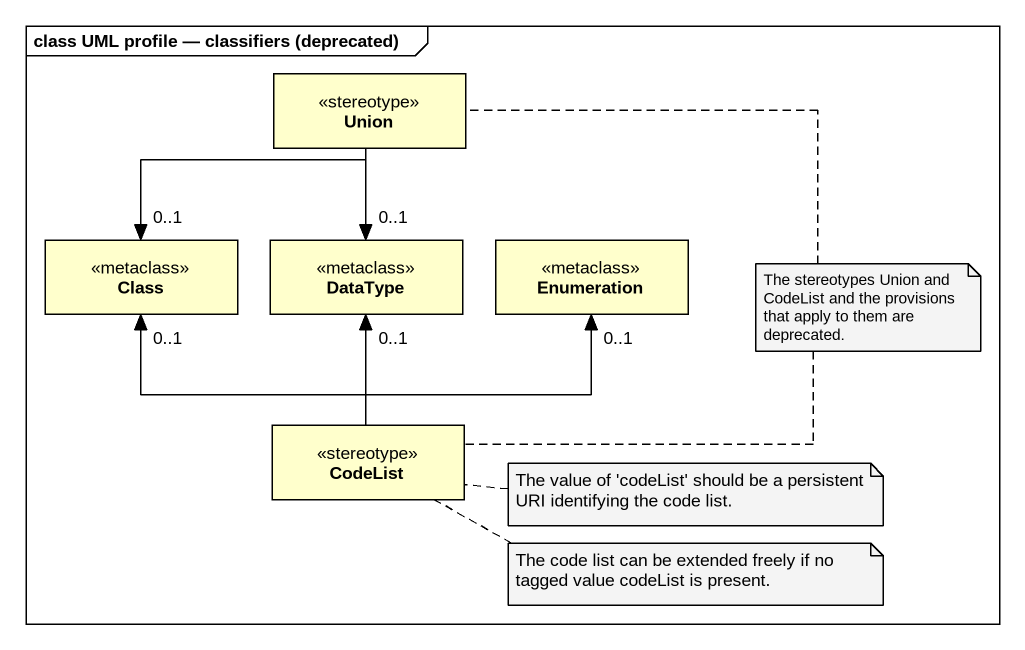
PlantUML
@startuml
mainframe class UML profile — classifiers (deprecated)
hide circle
hide empty members
class Union <<stereotype>>
class "Class" as Class_ <<metaclass>>
class DataType <<metaclass>>
class Enumeration <<metaclass>>
class CodeList <<stereotype>>
Union --> "0..1" Class_
Union --> "0..1" DataType
CodeList -up-> "0..1" Class_
CodeList -up-> "0..1" DataType
CodeList -up-> "0..1" Enumeration
note as N1
  The stereotypes Union and CodeList and the provisions that apply to them are deprecated.
end note
N1 .. CodeList
N1 .. Union
note right of CodeList : The value of 'codeList' should be a persistent URI identifying the code list.
note right of CodeList : The code list can be extended freely if no tagged value codeList is present.
@enduml
